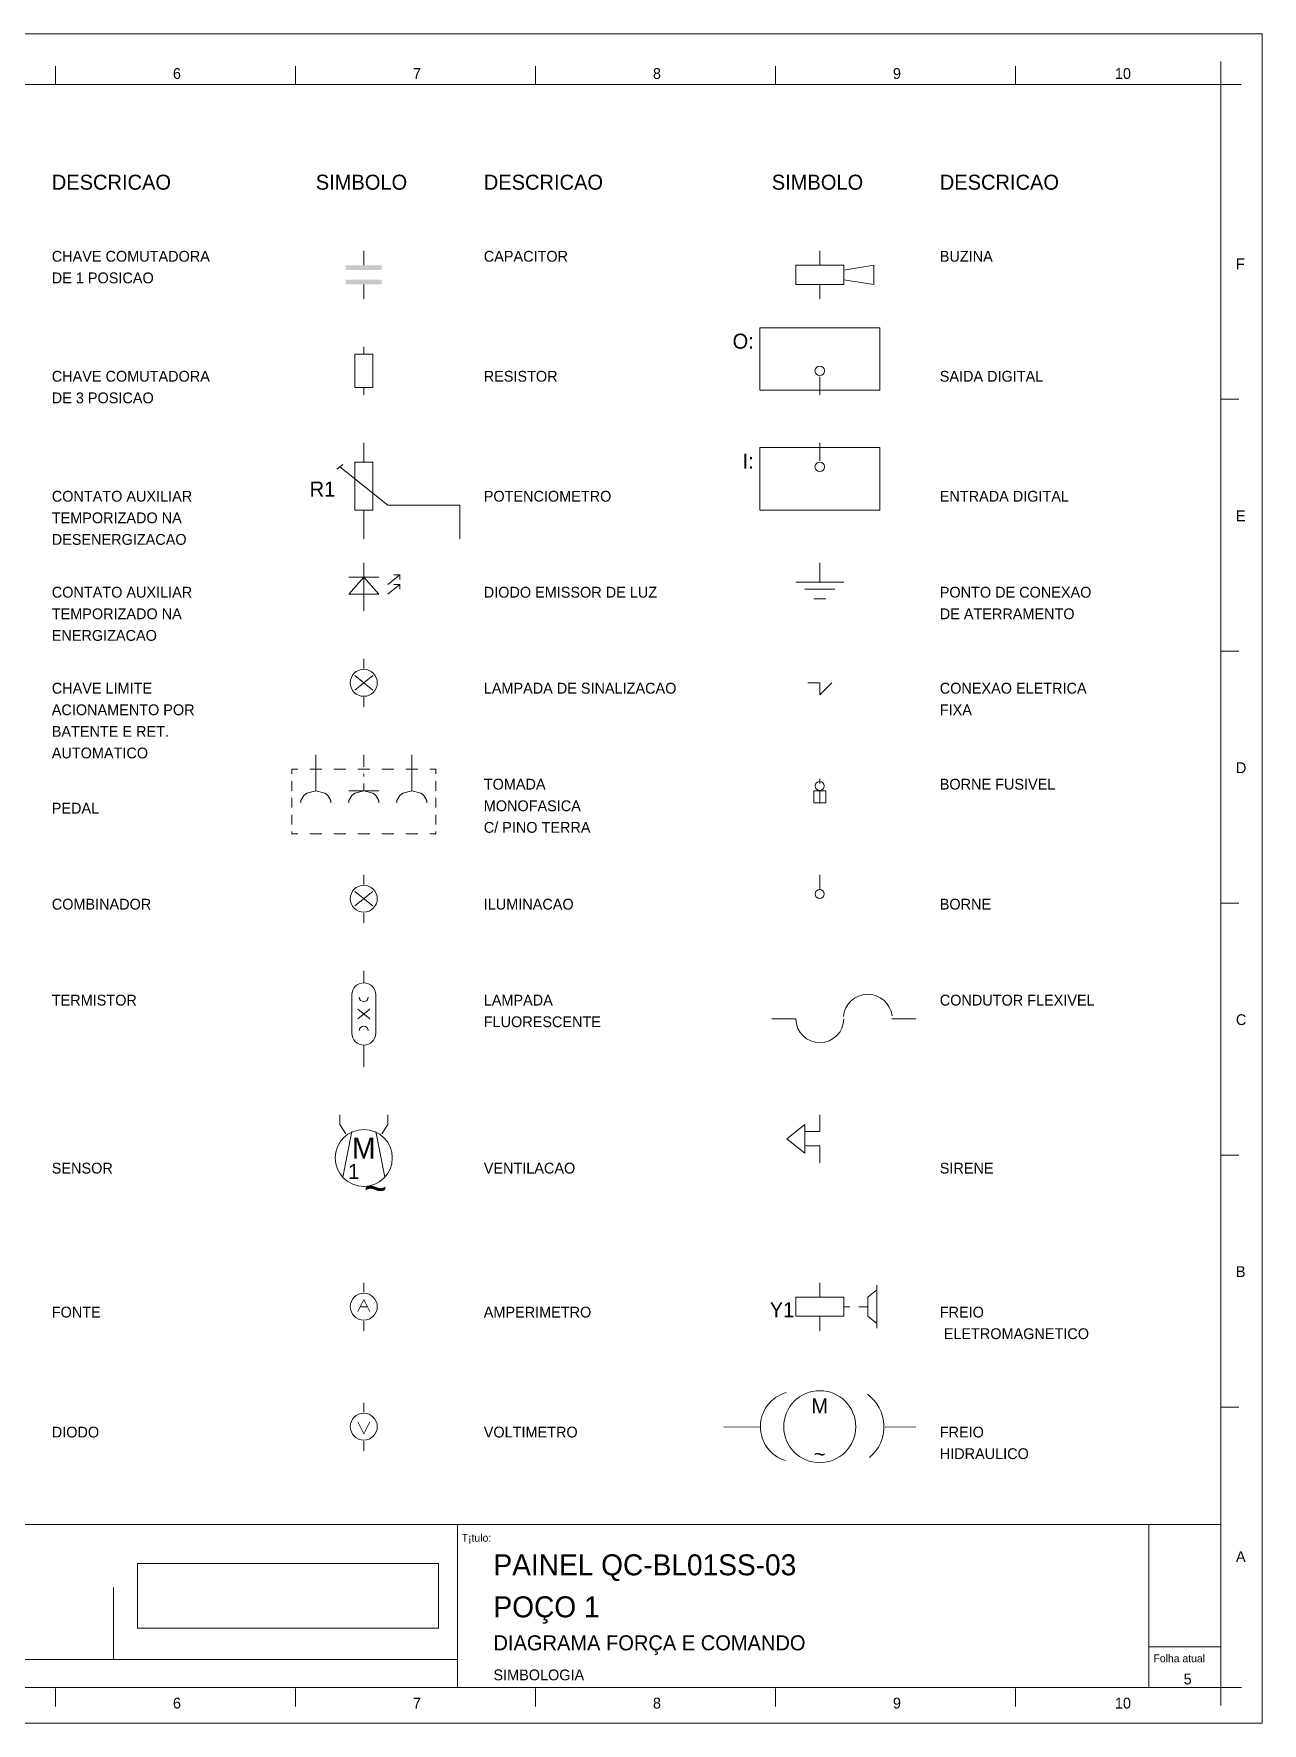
# Model space of a CAD drawing. Header units: inches. Extents: x -3 to 3194, y -983 to 1262.
# Drawn here: x 1479.5 to 1684.2, y 4.4 to 286 of the extents above; entities that cross this region are included whole.
import ezdxf
from ezdxf.enums import TextEntityAlignment as Align

# ---------------------------------------------------------------- set-up
doc = ezdxf.new("R2010")
doc.units = ezdxf.units.IN
doc.header["$MEASUREMENT"] = 0
doc.linetypes.add('ACAD_ISO03W100', pattern=[30, 12, -18])
doc.linetypes.add('EPLANLINE7', pattern=[0])
for name, color, linetype, lineweight in [('AUTOCONNECTING', 1, 'Continuous', 13), ('DD', 2, 'Continuous', 13), ('PLOT', 3, 'Continuous', 18), ('SPECIAL', 4, 'Continuous', 13), ('SUPPLEMENTARY', 2, 'Continuous', 13), ('SYMBOL', 2, 'Continuous', 18)]:
    doc.layers.add(name, color=color, linetype=linetype, lineweight=lineweight)
doc.styles.add('EPLFONT', font='')
doc.styles.get('EPLFONT').set_extended_font_data('EPL5_850')
picture_1 = doc.add_image_def('image2.png', size_in_pixel=(494, 106))

# ---------------------------------------------------------------- blocks, each defined once
blk = doc.blocks.new('81_0_DIN_WUPO')
at = {"layer": 'SYMBOL', "color": 0, "linetype": 'EPLANLINE7', "lineweight": 18}
for p, q in [((0, 4), (0, -2)), ((8, 4), (8, 3.2)), ((8, 3.2), (8, 2)), ((16, 4), (16, -2)), ((-4, 1.6), (-3, 1.6)), ((-4, 0.8), (-4, 1.6)), ((-1, 1.6), (1, 1.6)), ((3, 1.6), (5, 1.6)), ((7, 1.6), (9, 1.6)), ((8, 0.8), (8, 0.4)), ((11, 1.6), (13, 1.6)), ((15, 1.6), (17, 1.6)), ((19, 1.6), (20, 1.6)), ((20, 1.6), (20, 0.8)), ((-4, -2), (-4, -0.4)), ((-2, -2.8), (-2.5, -3.6)), ((-1.5, -2.4), (-2, -2.8)), ((0, -2), (-1.5, -2.4)), ((0, -2), (1.5, -2.4)), ((1.5, -2.4), (2, -2.8)), ((2, -2.8), (2.5, -3.6)), ((5.5, -2), (10.5, -2)), ((5.5, -3.6), (6, -2.8)), ((6, -2.8), (6.5, -2.4)), ((6.5, -2.4), (8, -2)), ((8, -0.8), (8, -2)), ((8, -2), (9.5, -2.4)), ((9.5, -2.4), (10, -2.8)), ((10, -2.8), (10.5, -3.6)), ((13.5, -3.6), (14, -2.8)), ((14, -2.8), (14.5, -2.4)), ((14.5, -2.4), (16, -2)), ((16, -2), (17.5, -2.4)), ((17.5, -2.4), (18, -2.8)), ((18, -2.8), (18.5, -3.6)), ((20, -0.4), (20, -2)), ((-4, -4.8), (-4, -3.2)), ((-2.5, -3.6), (-2.5, -4)), ((2.5, -3.6), (2.5, -4)), ((5.5, -4), (5.5, -3.6)), ((10.5, -3.6), (10.5, -4)), ((13.5, -4), (13.5, -3.6)), ((18.5, -3.6), (18.5, -4)), ((20, -3.2), (20, -4.8)), ((-4, -7.6), (-4, -6)), ((20, -6), (20, -7.6)), ((-4, -9.2), (-4, -8.8)), ((-4, -9.2), (-3, -9.2)), ((-1, -9.2), (1, -9.2)), ((3, -9.2), (5, -9.2)), ((7, -9.2), (9, -9.2)), ((11, -9.2), (13, -9.2)), ((15, -9.2), (17, -9.2)), ((19, -9.2), (20, -9.2)), ((20, -8.8), (20, -9.2))]:
    blk.add_line(p, q, dxfattribs=at)
blk = doc.blocks.new('179_0_DIN_WUPO')
at = {"layer": 'SYMBOL', "color": 0, "linetype": 'EPLANLINE7', "lineweight": 18}
for p, q in [((0, 4), (0, 2.4)), ((8, 4), (8, 2.4)), ((0, 2.4), (1, 0.8)), ((2, 1.2), (0.5, -6.4)), ((7.5, -6.4), (6, 1.2)), ((8, 2.4), (7, 0.8))]:
    blk.add_line(p, q, dxfattribs=at)
at = {"layer": 'SYMBOL', "color": 0, "linetype": 'EPLANLINE7', "lineweight": 18, "ltscale": 2}
blk.add_circle((4, -3.2), 4.75, dxfattribs=at)
at = {"layer": 'SPECIAL', "color": 0, "style": 'EPLFONT'}
blk.add_text('M', height=3.5, dxfattribs=at).set_placement((4, -3.3), align=Align.CENTER)
for s, height, p in [('1', 2.5, (1.4, -6.7)), ('~', 5, (4, -10.7))]:
    blk.add_text(s, height=height, dxfattribs=at).set_placement(p)
blk = doc.blocks.new('53_0_DIN_WUPO')
at = {"layer": 'SYMBOL', "color": 0, "linetype": 'EPLANLINE7', "lineweight": 18}
for p, q in [((0, 4), (0, 1.6)), ((0, -1.6), (0, -4))]:
    blk.add_line(p, q, dxfattribs=at)
at = {"layer": 'SYMBOL', "color": 0, "linetype": 'EPLANLINE7', "lineweight": 18, "ltscale": 4}
for points in [[(-3, 1.6), (-3, 0.8), (3, 1.6), (3, 0.8)], [(-3, -0.8), (-3, -1.6), (3, -0.8), (3, -1.6)]]:
    blk.add_solid(points, dxfattribs=at)
blk = doc.blocks.new('51_0_DIN_WUPO')
at = {"layer": 'SYMBOL', "color": 0, "linetype": 'EPLANLINE7', "lineweight": 18}
for p, q in [((0, 4), (0, 2.8)), ((-1.5, -2.8), (-1.5, 2.8)), ((-1.5, 2.8), (0, 2.8)), ((0, 2.8), (1.5, 2.8)), ((1.5, 2.8), (1.5, -2.8)), ((0, -2.8), (-1.5, -2.8)), ((1.5, -2.8), (0, -2.8)), ((0, -2.8), (0, -4))]:
    blk.add_line(p, q, dxfattribs=at)
blk = doc.blocks.new('52_0_DIN_WUPO')
at = {"layer": 'SYMBOL', "color": 0, "linetype": 'EPLANLINE7', "lineweight": 18}
for p, q in [((0, 4), (0, 0.8)), ((-3.5, 0.4), (-4.5, -0.4)), ((-4.5, -0.4), (-4, 0)), ((-4, 0), (4, -6.4)), ((-1.5, -7.2), (-1.5, 0.8)), ((-1.5, 0.8), (0, 0.8)), ((0, 0.8), (1.5, 0.8)), ((1.5, 0.8), (1.5, -7.2)), ((0, -7.2), (-1.5, -7.2)), ((1.5, -7.2), (0, -7.2)), ((0, -7.2), (0, -12)), ((4, -6.4), (16, -6.4)), ((16, -6.4), (16, -12))]:
    blk.add_line(p, q, dxfattribs=at)
blk = doc.blocks.new('101_0_DIN_WUPO')
at = {"layer": 'SYMBOL', "color": 0, "linetype": 'EPLANLINE7', "lineweight": 18}
for p, q in [((0, 4), (0, -4)), ((2.5, 1.6), (-2.5, 1.6)), ((0, 1.6), (-2.5, -1.2)), ((2.5, -1.2), (0, 1.6)), ((6, 2), (4, 0.4)), ((4, -1.2), (6, 0.4)), ((6, 2), (5, 2)), ((6, 0.4), (5, 0.4)), ((6, 1.2), (6, 2)), ((6, -0.4), (6, 0.4)), ((-2.5, -1.2), (2.5, -1.2))]:
    blk.add_line(p, q, dxfattribs=at)
blk = doc.blocks.new('46_0_DIN_WUPO')
at = {"layer": 'SYMBOL', "color": 0, "linetype": 'EPLANLINE7', "lineweight": 18}
for p, q in [((0, 4), (0, 2.4)), ((1.5, 1.2), (-1.5, -1.2)), ((1.5, -1.2), (-1.5, 1.2)), ((0, -2.4), (0, -4))]:
    blk.add_line(p, q, dxfattribs=at)
at = {"layer": 'SYMBOL', "color": 0, "linetype": 'EPLANLINE7', "lineweight": 18, "ltscale": 2}
blk.add_circle((0, 0), 2.25, dxfattribs=at)
blk = doc.blocks.new('182_0_DIN_WUPO')
at = {"layer": 'SYMBOL', "color": 0, "linetype": 'EPLANLINE7', "lineweight": 18}
for p, q in [((0, 4), (0, 2)), ((-2, 0), (-2, -6.4)), ((2, -6.4), (2, 0)), ((-1, -2.4), (1, -4)), ((1, -2.4), (-1, -4)), ((0, -8.4), (0, -12))]:
    blk.add_line(p, q, dxfattribs=at)
at = {"layer": 'SYMBOL', "color": 0, "linetype": 'EPLANLINE7', "lineweight": 18, "ltscale": 2}
for centre, radius, start, end in [((0, 0), 2, 0, 180), ((0, -0.4), 0.75, 180, 360), ((0, -6), 0.75, 0, 180), ((0, -6.4), 2, 180, 360)]:
    blk.add_arc(centre, radius, start, end, dxfattribs=at)
blk = doc.blocks.new('93_0_DIN_WUPO')
at = {"layer": 'SYMBOL', "color": 0, "linetype": 'EPLANLINE7', "lineweight": 18}
for p, q in [((0, 4), (0, 2.4)), ((0, 1.2), (-1, -0.8)), ((0.5, 0), (-0.5, 0)), ((1, -0.8), (0, 1.2)), ((0, -2.4), (0, -4))]:
    blk.add_line(p, q, dxfattribs=at)
at = {"layer": 'SYMBOL', "color": 0, "linetype": 'EPLANLINE7', "lineweight": 18, "ltscale": 2}
blk.add_circle((0, 0), 2.25, dxfattribs=at)
blk = doc.blocks.new('92_0_DIN_WUPO')
at = {"layer": 'SYMBOL', "color": 0, "linetype": 'EPLANLINE7', "lineweight": 18}
for p, q in [((0, 4), (0, 2.4)), ((0, -1.2), (-1, 0.8)), ((0, -1.2), (1, 0.8)), ((0, -2.4), (0, -4))]:
    blk.add_line(p, q, dxfattribs=at)
at = {"layer": 'SYMBOL', "color": 0, "linetype": 'EPLANLINE7', "lineweight": 18, "ltscale": 2}
blk.add_circle((0, 0), 2.25, dxfattribs=at)
blk = doc.blocks.new('47_0_DIN_WUPO')
at = {"layer": 'SYMBOL', "color": 0, "linetype": 'EPLANLINE7', "lineweight": 18}
for p, q in [((0, 4), (0, 1.6)), ((-4, -1.6), (-4, 1.6)), ((-4, 1.6), (0, 1.6)), ((0, 1.6), (4, 1.6)), ((4, 1.6), (4, -1.6)), ((4, 0.8), (9, 1.6)), ((9, 1.6), (9, -1.6)), ((0, -1.6), (-4, -1.6)), ((4, -1.6), (0, -1.6)), ((0, -1.6), (0, -4)), ((9, -1.6), (4, -0.8))]:
    blk.add_line(p, q, dxfattribs=at)
blk = doc.blocks.new('SO291')
at = {"layer": 'SYMBOL', "color": 0, "linetype": 'EPLANLINE7', "lineweight": 13}
blk.add_line((0, 3), (0, 0), dxfattribs=at)
at = {"layer": 'SYMBOL', "color": 0, "linetype": 'EPLANLINE7', "lineweight": 13, "ltscale": 2}
blk.add_circle((0, 4), 0.8, dxfattribs=at)
blk = doc.blocks.new('SO290')
at = {"layer": 'SYMBOL', "color": 0, "linetype": 'EPLANLINE7', "lineweight": 13}
blk.add_line((0, 1), (0, 4), dxfattribs=at)
at = {"layer": 'SYMBOL', "color": 0, "linetype": 'EPLANLINE7', "lineweight": 13, "ltscale": 2}
blk.add_circle((0, 0), 0.8, dxfattribs=at)
blk = doc.blocks.new('300_0_DIN_WUPO')
at = {"layer": 'SYMBOL', "color": 0, "linetype": 'EPLANLINE7', "lineweight": 13}
for p, q in [((0, 4), (0, 0.8)), ((-4, 0.8), (4, 0.8)), ((2.5, -0.4), (-2.5, -0.4)), ((-1, -2), (1, -2))]:
    blk.add_line(p, q, dxfattribs=at)
blk = doc.blocks.new('SO269')
at = {"layer": 'SYMBOL', "color": 0, "linetype": 'EPLANLINE7', "lineweight": 13}
for p, q in [((-2, 0), (0, 0)), ((0, 0), (0, -2)), ((0, -2), (2, 0))]:
    blk.add_line(p, q, dxfattribs=at)
blk = doc.blocks.new('33_0_DIN_WUPO')
at = {"layer": 'SYMBOL', "color": 0, "linetype": 'EPLANLINE7', "lineweight": 18}
for p, q in [((0, 4), (0, 3.2)), ((-1, 2), (1, 2)), ((-1, 0), (-1, 2)), ((1, 0), (-1, 0)), ((0, 2), (0, 0)), ((1, 2), (1, 0))]:
    blk.add_line(p, q, dxfattribs=at)
at = {"layer": 'SYMBOL', "color": 0, "linetype": 'EPLANLINE7', "lineweight": 18, "ltscale": 2}
blk.add_circle((0, 2.8), 0.75, dxfattribs=at)
blk = doc.blocks.new('30_0_DIN_WUPO')
at = {"layer": 'SYMBOL', "color": 0, "linetype": 'EPLANLINE7', "lineweight": 18}
blk.add_line((0, 4), (0, 1.6), dxfattribs=at)
at = {"layer": 'SYMBOL', "color": 0, "linetype": 'EPLANLINE7', "lineweight": 18, "ltscale": 2}
blk.add_circle((0, 0.8), 0.75, dxfattribs=at)
blk = doc.blocks.new('118_0_DIN_WUPO')
at = {"layer": 'SYMBOL', "color": 0, "linetype": 'EPLANLINE7', "lineweight": 18}
for p, q in [((0, 4), (0, 1.2)), ((-5.5, 0), (-2.5, 2.4)), ((-2.5, -2.4), (-5.5, 0)), ((-2.5, 2.4), (-2.5, -2.4)), ((0, 1.2), (-2.5, 1.2)), ((0, -1.2), (-2.5, -1.2)), ((0, -1.2), (0, -4))]:
    blk.add_line(p, q, dxfattribs=at)
blk = doc.blocks.new('48_0_DIN_WUPO')
at = {"layer": 'SYMBOL', "color": 0, "linetype": 'EPLANLINE7', "lineweight": 18}
for p, q in [((0, 4), (0, 1.6)), ((9.5, 3.6), (9.5, -3.6)), ((0, 1.6), (-4, 1.6)), ((-4, 1.6), (-4, -1.6)), ((4, 1.6), (0, 1.6)), ((4, -1.6), (4, 1.6)), ((4, 0), (5, 0)), ((6.5, 0), (8, 0)), ((9.5, 2.8), (8, 1.6)), ((8, 1.6), (8, -1.6)), ((-4, -1.6), (4, -1.6)), ((0, -1.6), (0, -4)), ((8, -1.6), (9.5, -2.8))]:
    blk.add_line(p, q, dxfattribs=at)

msp = doc.modelspace()

# ---------------------------------------------------------------- linework, layer by layer
at = {"layer": 'AUTOCONNECTING', "color": 0, "linetype": 'ACAD_ISO03W100', "lineweight": 13}
msp.add_line((1492.72, 15.05), (1492.72, 37.55), dxfattribs=at)
at = {"layer": 'AUTOCONNECTING', "color": 3, "lineweight": 13}
msp.add_line((1492.72, 15.05), (1550.091, 15.05), dxfattribs=at)
at = {"layer": 'AUTOCONNECTING', "color": 3}
msp.add_line((1677.291, 4.425), (1684.191, 4.425), dxfattribs=at)
msp.add_lwpolyline([(1684.191, 4.425), (1282.541, 4.425), (1282.541, 286.044), (1684.191, 286.044)], close=True, dxfattribs=at)
at = {"layer": 'AUTOCONNECTING', "color": 3, "lineweight": 13}
msp.add_lwpolyline([(1288.791, 277.594), (1677.291, 277.594), (1677.291, 37.55), (1288.791, 37.55)], close=True, dxfattribs=at)
at = {"layer": 'PLOT', "color": 3, "linetype": 'EPLANLINE7', "lineweight": 13}
for p, q in [((1483.091, 277.619), (1483.091, 280.619)), ((1523.091, 277.619), (1523.091, 280.619)), ((1563.091, 277.619), (1563.091, 280.619)), ((1603.091, 277.619), (1603.091, 280.619)), ((1643.091, 277.619), (1643.091, 280.619)), ((1677.291, 281.419), (1677.291, 7.4)), ((1285.666, 277.594), (1680.666, 277.594)), ((1677.291, 225.125), (1680.291, 225.125)), ((1677.291, 183.125), (1680.291, 183.125)), ((1677.291, 141.125), (1680.291, 141.125)), ((1677.291, 99.125), (1680.291, 99.125)), ((1677.291, 57.125), (1680.291, 57.125)), ((1285.616, 37.55), (1677.341, 37.55)), ((1550.091, 37.55), (1550.091, 10.425)), ((1665.291, 37.412), (1665.291, 10.412)), ((1665.291, 17.137), (1677.291, 17.137)), ((1550.091, 15.05), (1288.841, 15.05)), ((1285.566, 10.375), (1680.741, 10.375)), ((1483.091, 7.225), (1483.091, 10.225)), ((1523.091, 7.225), (1523.091, 10.225)), ((1563.091, 7.225), (1563.091, 10.225)), ((1603.091, 7.225), (1603.091, 10.225)), ((1643.091, 7.225), (1643.091, 10.225))]:
    msp.add_line(p, q, dxfattribs=at)
at = {"layer": 'SYMBOL', "color": 3, "linetype": 'EPLANLINE7', "lineweight": 13}
for p, q in [((1600.45, 237.055), (1600.45, 226.655)), ((1600.45, 237.055), (1620.45, 237.055)), ((1620.45, 237.055), (1620.45, 226.655)), ((1600.45, 226.655), (1620.45, 226.655)), ((1600.45, 217.055), (1600.45, 206.655)), ((1600.45, 217.055), (1620.45, 217.055)), ((1620.45, 217.055), (1620.45, 206.655)), ((1600.45, 206.655), (1620.45, 206.655)), ((1606.45, 121.855), (1602.45, 121.855)), ((1622.45, 121.855), (1626.45, 121.855)), ((1594.45, 53.855), (1600.475, 53.78)), ((1626.45, 53.855), (1621.35, 53.78))]:
    msp.add_line(p, q, dxfattribs=at)
at = {"layer": 'SYMBOL', "color": 3, "linetype": 'EPLANLINE7', "lineweight": 13, "ltscale": 2}
msp.add_circle((1610.45, 53.855), 6, dxfattribs=at)
for centre, radius, start, end in [((1618.45, 121.855), 4.075, 7, 175), ((1610.45, 121.855), 4, 181, 0), ((1606.45, 53.855), 5.9, 106, 253), ((1614.45, 53.855), 6.7, 310, 54)]:
    msp.add_arc(centre, radius, start, end, dxfattribs=at)

# ---------------------------------------------------------------- block references
at = {"layer": 'SYMBOL', "color": 3}
for name, p in [('53_0_DIN_WUPO', (1534.45, 245.855)), ('47_0_DIN_WUPO', (1610.45, 245.855)), ('51_0_DIN_WUPO', (1534.45, 229.855)), ('101_0_DIN_WUPO', (1534.45, 193.855)), ('300_0_DIN_WUPO', (1610.45, 193.855)), ('46_0_DIN_WUPO', (1534.45, 177.855)), ('81_0_DIN_WUPO', (1526.45, 161.855)), ('33_0_DIN_WUPO', (1610.45, 157.855)), ('46_0_DIN_WUPO', (1534.45, 141.855)), ('30_0_DIN_WUPO', (1610.45, 141.855)), ('182_0_DIN_WUPO', (1534.45, 125.855)), ('179_0_DIN_WUPO', (1530.45, 101.855)), ('118_0_DIN_WUPO', (1610.45, 101.855)), ('93_0_DIN_WUPO', (1534.45, 73.855)), ('92_0_DIN_WUPO', (1534.45, 53.855))]:
    msp.add_blockref(name, p, dxfattribs=at)
at = {"layer": 'SYMBOL'}
for name, p in [('SO291', (1610.45, 225.855)), ('SO290', (1610.45, 213.855)), ('SO269', (1610.45, 177.855))]:
    msp.add_blockref(name, p, dxfattribs=at)
at = {"layer": 'SYMBOL', "color": 3}
ref = msp.add_blockref('52_0_DIN_WUPO', (1534.45, 213.855), dxfattribs=at)
ref.add_attrib('DD_1', 'R1', dxfattribs={"layer": 'DD', "color": 3, "height": 2.5, "style": 'EPLFONT', "flags": 2}).set_placement((1529.7, 208.905), align=Align.RIGHT)
ref = msp.add_blockref('48_0_DIN_WUPO', (1610.45, 73.855), dxfattribs=at)
ref.add_attrib('DD_1', 'Y1', dxfattribs={"layer": 'DD', "color": 3, "height": 2.5, "style": 'EPLFONT', "flags": 2}).set_placement((1606.2, 72.105), align=Align.RIGHT)

# ---------------------------------------------------------------- texts
at = {"layer": 'PLOT', "color": 2, "style": 'EPLFONT'}
for s, height, p in [('6 ', 1.8, (1502.641, 278.519)), ('7 ', 1.8, (1542.641, 278.519)), ('8 ', 1.8, (1582.641, 278.519)), ('9 ', 1.8, (1622.641, 278.519)), ('10 ', 1.8, (1659.641, 278.519)), ('F', 1.8, (1679.816, 246.8)), ('E', 1.8, (1679.816, 204.8)), ('D', 1.8, (1679.816, 162.8)), ('C', 1.8, (1679.816, 120.8)), ('B', 1.8, (1679.816, 78.8)), ('T¡tulo:', 1.3, (1550.766, 34.675)), ('PAINEL QC-BL01SS-03', 3.5, (1556.066, 29.075)), ('A', 1.8, (1679.816, 31.3)), ('POÇO 1', 3.5, (1556.066, 22.075)), ('DIAGRAMA FORÇA E COMANDO', 2.5, (1556.066, 16.575)), ('Folha atual', 1.3, (1666.066, 14.587)), ('SIMBOLOGIA', 1.8, (1556.066, 11.575)), ('5', 1.8, (1671.094, 10.887)), ('6 ', 1.8, (1502.641, 6.875)), ('7 ', 1.8, (1542.641, 6.875)), ('8 ', 1.8, (1582.641, 6.875)), ('9 ', 1.8, (1622.641, 6.875)), ('10 ', 1.8, (1659.641, 6.875))]:
    msp.add_text(s, height=height, dxfattribs=at).set_placement(p)
at = {"layer": 'SPECIAL', "color": 2, "style": 'EPLFONT'}
for s, height, p in [('DESCRICAO', 2.5, (1482.45, 260.055)), ('SIMBOLO', 2.5, (1526.45, 260.055)), ('DESCRICAO', 2.5, (1554.45, 260.055)), ('SIMBOLO', 2.5, (1602.45, 260.055)), ('DESCRICAO', 2.5, (1630.45, 260.055)), ('CHAVE COMUTADORA', 1.8, (1482.45, 248.055)), ('CAPACITOR', 1.8, (1554.45, 248.055)), ('BUZINA', 1.8, (1630.45, 248.055)), ('DE 1 POSICAO', 1.8, (1482.45, 244.455)), ('CHAVE COMUTADORA', 1.8, (1482.45, 228.055)), ('RESISTOR', 1.8, (1554.45, 228.055)), ('SAIDA DIGITAL', 1.8, (1630.45, 228.055)), ('DE 3 POSICAO', 1.8, (1482.45, 224.455)), ('CONTATO AUXILIAR', 1.8, (1482.45, 208.055)), ('POTENCIOMETRO', 1.8, (1554.45, 208.055)), ('ENTRADA DIGITAL', 1.8, (1630.45, 208.055)), ('TEMPORIZADO NA', 1.8, (1482.45, 204.455)), ('DESENERGIZACAO', 1.8, (1482.45, 200.855)), ('CONTATO AUXILIAR', 1.8, (1482.45, 192.055)), ('DIODO EMISSOR DE LUZ', 1.8, (1554.45, 192.055)), ('PONTO DE CONEXAO', 1.8, (1630.45, 192.055)), ('TEMPORIZADO NA', 1.8, (1482.45, 188.455)), ('DE ATERRAMENTO', 1.8, (1630.45, 188.455)), ('ENERGIZACAO', 1.8, (1482.45, 184.855)), ('CHAVE LIMITE', 1.8, (1482.45, 176.055)), ('LAMPADA DE SINALIZACAO', 1.8, (1554.45, 176.055)), ('CONEXAO ELETRICA', 1.8, (1630.45, 176.055)), ('ACIONAMENTO POR', 1.8, (1482.45, 172.455)), ('FIXA', 1.8, (1630.45, 172.455)), ('BATENTE E RET.', 1.8, (1482.45, 168.855)), ('AUTOMATICO', 1.8, (1482.45, 165.255)), ('TOMADA', 1.8, (1554.45, 160.055)), ('BORNE FUSIVEL', 1.8, (1630.45, 160.055)), ('PEDAL', 1.8, (1482.45, 156.055)), ('MONOFASICA ', 1.8, (1554.45, 156.455)), ('C/ PINO TERRA', 1.8, (1554.45, 152.855)), ('COMBINADOR', 1.8, (1482.45, 140.055)), ('ILUMINACAO', 1.8, (1554.45, 140.055)), ('BORNE', 1.8, (1630.45, 140.055)), ('TERMISTOR', 1.8, (1482.45, 124.055)), ('LAMPADA', 1.8, (1554.45, 124.055)), ('CONDUTOR FLEXIVEL', 1.8, (1630.45, 124.055)), ('FLUORESCENTE', 1.8, (1554.45, 120.455)), ('SENSOR', 1.8, (1482.45, 96.055)), ('VENTILACAO', 1.8, (1554.45, 96.055)), ('SIRENE', 1.8, (1630.45, 96.055)), ('FONTE', 1.8, (1482.45, 72.055)), ('AMPERIMETRO', 1.8, (1554.45, 72.055)), ('FREIO', 1.8, (1630.45, 72.055)), (' ELETROMAGNETICO', 1.8, (1630.45, 68.455)), ('DIODO', 1.8, (1482.45, 52.055)), ('VOLTIMETRO', 1.8, (1554.45, 52.055)), ('FREIO', 1.8, (1630.45, 52.055)), ('HIDRAULICO', 1.8, (1630.45, 48.455))]:
    msp.add_text(s, height=height, dxfattribs=at).set_placement(p)
for s, p in [('M', (1610.45, 56.055)), ('~', (1610.45, 48.055))]:
    msp.add_text(s, height=2.5, dxfattribs=at).set_placement(p, align=Align.CENTER)
at = {"layer": 'SUPPLEMENTARY', "color": 3, "style": 'EPLFONT'}
for s, p in [('O:', (1599.45, 233.555)), ('I:', (1599.45, 213.555))]:
    msp.add_text(s, height=2.5, dxfattribs=at).set_placement(p, align=Align.RIGHT)

# ---------------------------------------------------------------- pictures from other files: only their frames are drawn
at = {"layer": 'AUTOCONNECTING', "color": 0, "linetype": 'ACAD_ISO03W100', "lineweight": 13}
image = msp.add_image(picture_1, insert=(1496.742, 20.282), size_in_units=(50.154, 10.762), dxfattribs=at)
image.dxf.flags = 7

doc.saveas('drawing.dxf')
